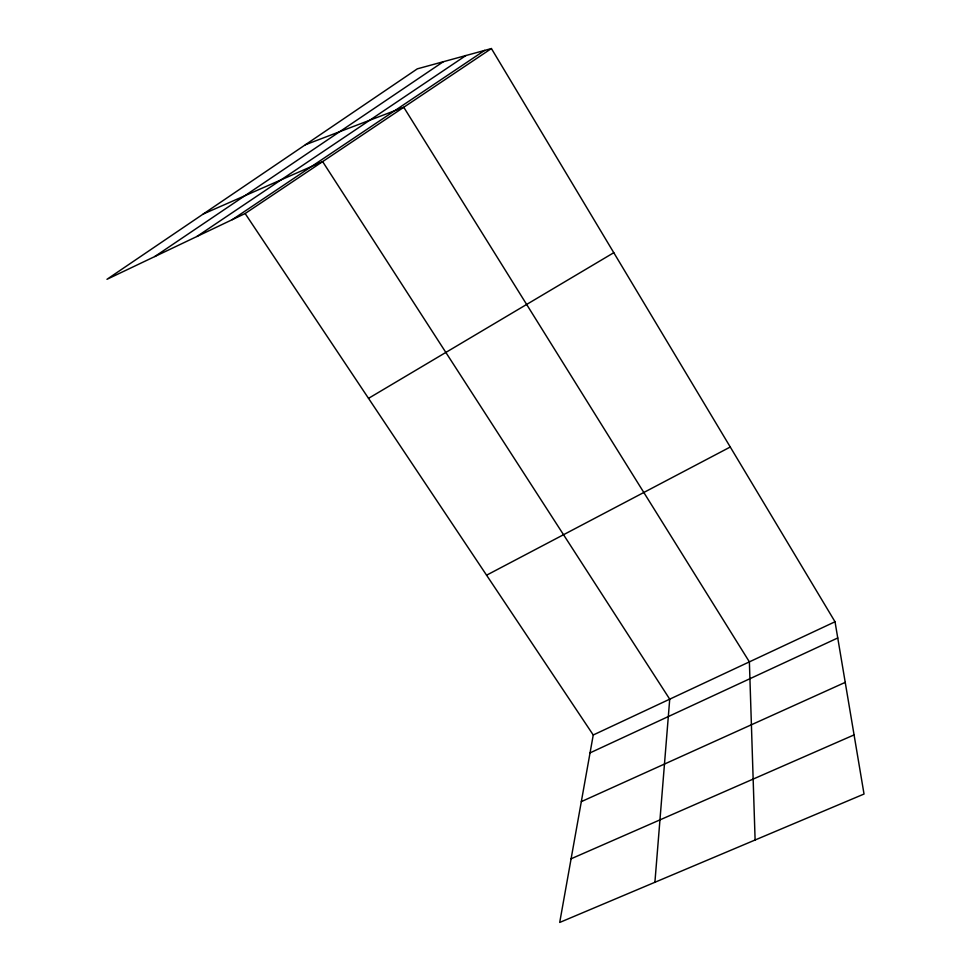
<?xml version="1.0" encoding="UTF-8"?>
<svg xmlns="http://www.w3.org/2000/svg" width="971" height="971" viewBox="0 0 971 971"><rect width="100%" height="100%" fill="white"/><g stroke="black" fill="none" stroke-linecap="round" stroke-linejoin="round"><path stroke-width="1.46" d="M654.903 882.287L669.723 699.181L322.639 161.611L203.242 214.021M245.141 213.535L593.245 734.986L559.709 922.45L864.032 794.035L835.024 621.768L491.411 48.55L417.324 68.844L106.968 279.308L245.141 213.535L491.411 48.55M154.802 256.538L443.322 61.719M196.931 236.475L465.922 55.529M232.3 219.64L484.663 50.395M368.519 398.353L613.781 252.703M486.568 575.196L730.265 447.012M593.245 734.986L835.024 621.768M590.04 752.877L837.755 637.971M581.326 801.633L845.231 682.37M571.094 858.789L854.079 734.901M305.38 144.764L403.766 107.271L749.381 661.87L755.11 840"/></g></svg>
